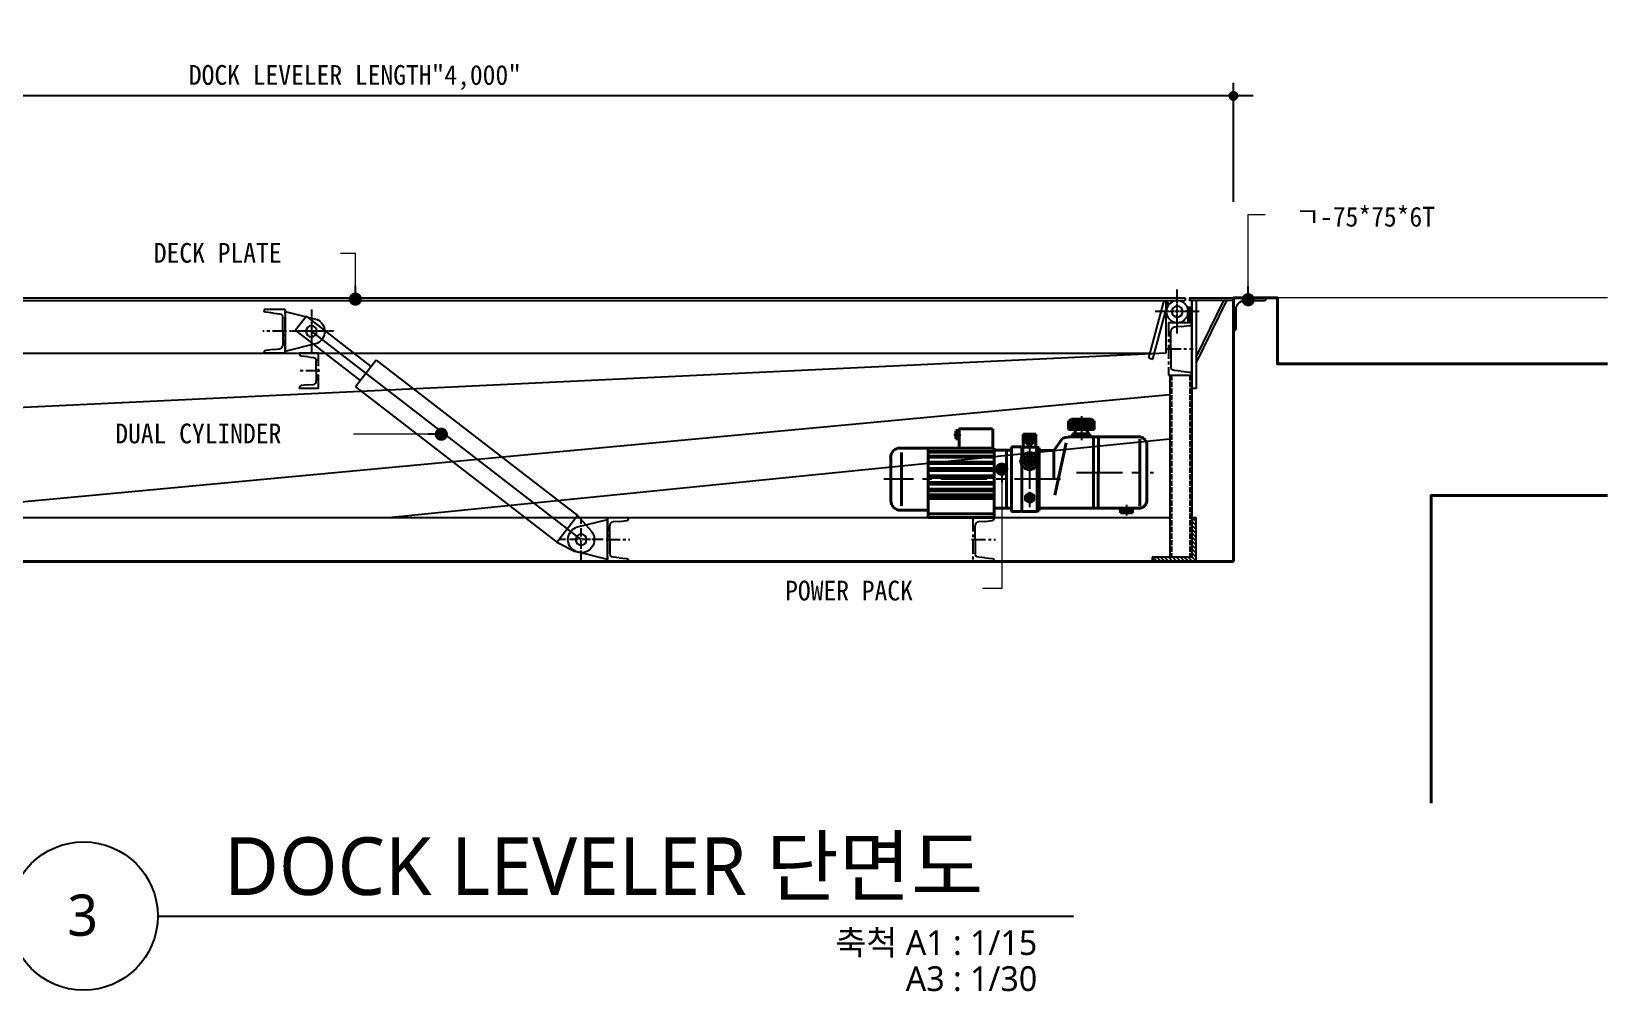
# Model space of a CAD drawing. Header units: millimetres. Extents: x 1089 to 24842, y 175806 to 183667.
# Drawn here: x 7107 to 10695, y 181347 to 183532 of the extents above; entities that cross this region are included whole.
import ezdxf
from ezdxf.enums import TextEntityAlignment as Align

# ---------------------------------------------------------------- set-up
doc = ezdxf.new("R2010")
doc.units = ezdxf.units.MM
doc.header["$MEASUREMENT"] = 0
doc.header["$PDSIZE"] = -10
for name, pattern in [('ACAD_ISO02W100', [15, 12, -3]), ('CENTER', [50.8, 31.75, -6.35, 6.35, -6.35]), ('CENTER2', [28.575, 19.05, -3.175, 3.175, -3.175]), ('JIS_02_1.2', [2.5, 1.25, -1.25])]:
    doc.linetypes.add(name, pattern=pattern)
doc.layers.get('0').update_dxf_attribs({"linetype": 'CONTINUOUS'})
doc.layers.get('DEFPOINTS').update_dxf_attribs({"color": 146, "linetype": 'CONTINUOUS'})
for name, color, linetype in [('1轮廓实线层', 7, 'CONTINUOUS'), ('2COL', 2, 'CONTINUOUS'), ('2细线层', 4, 'CONTINUOUS'), ('3中心线层', 1, 'CENTER'), ('5剖面线层', 2, 'CONTINUOUS'), ('SECTION$0$AA-WAXS-FRAM', 4, 'CONTINUOUS'), ('TEXT', 3, 'CONTINUOUS'), ('图层6', 7, 'CONTINUOUS'), ('液压油缸', 220, 'CONTINUOUS')]:
    doc.layers.add(name, color=color, linetype=linetype)
for name, color, linetype, lineweight in [('A-CONC-LIN1', 2, 'CONTINUOUS', 40), ('A-DIMS', 7, 'CONTINUOUS', 25), ('A-XXXX-SYMB', 7, 'CONTINUOUS', 25), ('A-XXXX-TXT1', 3, 'CONTINUOUS', 25), ('XREF-단면도$0$A-XXXX-FIN2', 6, 'CONTINUOUS', 20)]:
    doc.layers.add(name, color=color, linetype=linetype, lineweight=lineweight)
doc.styles.add('HY울릉도L', font='H2GTRE.TTF')
doc.styles.get("Standard").update_dxf_attribs({"font": 'SIMPLEX.shx'})
doc.styles.add('돋움체', font='')
doc.styles.add('맑은 고딕', font='malgun.ttf')
doc.styles.get('돋움체').set_extended_font_data('DotumChe')
doc.dimstyles.new('CDIM', dxfattribs={"dimtxt": 3, "dimasz": 1.5, "dimexe": 2, "dimexo": 1, "dimgap": 1, "dimtad": 1, "dimdec": 0, "dimrnd": 0.5, "dimzin": 0, "dimdsep": 32, "dimlunit": 6, "dimtxsty": 'HY울릉도L', "dimblk1": '_CIDOT', "dimblk2": '_CIDOT', "dimsah": 1, "dimcen": 5.5, "dimclrd": 2, "dimclre": 2, "dimclrt": 7, "dimadec": 0, "dimazin": 0, "dimtfac": 1, "dimtdec": 0, "dimtix": 1, "dimtmove": 2, "dimatfit": 1, "dimldrblk": '_CIDOT', "dimfxl": 1, "dimtolj": 1, "dimtzin": 0, "dimlwd": -1, "dimarcsym": 0})
doc.dimstyles.new('MAIN', dxfattribs={"dimtxt": 3, "dimasz": 2, "dimexe": 2, "dimexo": 5, "dimgap": 1, "dimtad": 1, "dimdec": 0, "dimdsep": 46, "dimlunit": 6, "dimtxsty": 'Standard', "dimblk": 'Dot1', "dimcen": 2.5, "dimdle": 2, "dimclrd": 256, "dimclre": 256, "dimclrt": 3, "dimadec": 0, "dimazin": 0, "dimtfac": 1, "dimtdec": 0, "dimtix": 1, "dimtmove": 2, "dimatfit": 3, "dimldrblk": 'DOT', "dimfxl": 1, "dimtvp": 1, "dimtolj": 1, "dimtzin": 0, "dimlwd": 0, "dimlwe": 0, "dimarcsym": 0})

# ---------------------------------------------------------------- blocks, each defined once
blk = doc.blocks.new('_CIDOT')
at = {"color": 0, "linetype": 'ByBlock'}
blk.add_line((2, 0), (-1, 0), dxfattribs=at)
at = {"color": 0, "linetype": 'ByBlock', "const_width": 0.5}
blk.add_lwpolyline([(-0.25, 0, 1), (0.25, 0, 1)], format="xyb", close=True, dxfattribs=at)
blk = doc.blocks.new('*D46')
at = {"layer": 'A-DIMS', "lineweight": -2, "transparency": 16777216}
for p, q in [((5843.1, 183154.8), (5843.1, 183415.8)), ((9843.1, 183144.8), (9843.1, 183415.8))]:
    blk.add_line(p, q, dxfattribs=at)
at = {"layer": 'A-DIMS', "transparency": 16777216}
blk.add_line((9820.6, 183385.8), (5865.6, 183385.8), dxfattribs=at)
at = {"layer": 'DEFPOINTS', "color": 0, "transparency": 16777216}
for p in [(5843.1, 183385.8), (5843.1, 183139.8), (9843.1, 183129.8)]:
    blk.add_point(p, dxfattribs=at)
at = {"layer": 'A-DIMS', "transparency": 16777216, "xscale": 22.5, "yscale": 22.5, "zscale": 22.5, "rotation": 180}
blk.add_blockref('_CIDOT', (5843.1, 183385.8), dxfattribs=at)
at = {"layer": 'A-DIMS', "transparency": 16777216, "xscale": 22.5, "yscale": 22.5, "zscale": 22.5}
blk.add_blockref('_CIDOT', (9843.1, 183385.8), dxfattribs=at)
at = {"layer": 'A-DIMS', "color": 3, "transparency": 16777216, "insert": (7843.1, 183427.7), "char_height": 45, "attachment_point": 5, "style": '돋움체'}
blk.add_mtext('\\A1;DOCK LEVELER LENGTH"4,000"', dxfattribs=at)
blk = doc.blocks.new('_Dot')
at = {"color": 0, "linetype": 'ByBlock', "lineweight": -2}
blk.add_line((-0.5, 0), (-1, 0), dxfattribs=at)
at = {"color": 0, "linetype": 'ByBlock', "const_width": 0.5}
blk.add_lwpolyline([(-0.25, 0, 1), (0.25, 0, 1)], format="xyb", close=True, dxfattribs=at)
blk = doc.blocks.new('Dot1')
at = {"color": 9, "linetype": 'Continuous'}
for p, q in [((-1.125, 0), (1.125, 0)), ((0, 1.125), (0, -1.125))]:
    blk.add_line(p, q, dxfattribs=at)
at = {"color": 2, "const_width": 0.28125}
blk.add_lwpolyline([(-0.140625, 0, 1), (0.140625, 0, 1)], format="xyb", close=True, dxfattribs=at)
blk = doc.blocks.new('泵站正视')
at = {"lineweight": 40}
for p, q in [((74.1, 60.8), (74.1, 66.8)), ((74.1, 66.8), (91.8, 66.8)), ((74.9, 66.8), (76.1, 67.9)), ((74.9, 60.8), (74.9, 66.8)), ((75.3, 60.8), (75.3, 66.8)), ((76.1, 67.9), (89.9, 67.9)), ((76.3, 60.8), (76.3, 66.8)), ((76.7, 60.8), (76.7, 66.8)), ((78.1, 60.8), (78.1, 66.8)), ((78.6, 60.8), (78.6, 66.8)), ((80.1, 60.8), (80.1, 66.8)), ((80.8, 60.8), (80.8, 66.8)), ((81.8, 60.8), (81.8, 66.8)), ((84, 60.8), (84, 66.8)), ((84.6, 60.8), (84.6, 66.8)), ((86.3, 60.8), (86.3, 66.8)), ((86.8, 60.8), (86.8, 66.8)), ((88.2, 60.8), (88.2, 66.8)), ((88.7, 60.8), (88.7, 66.8)), ((89.9, 67.9), (91.3, 66.8)), ((89.9, 60.8), (89.9, 66.8)), ((90.2, 60.8), (90.2, 66.8)), ((91.1, 60.8), (91.1, 66.8)), ((91.8, 66.8), (91.8, 60.8)), ((-1.5, 60), (-3.8, 60)), ((-3.7, 59.8), (-3.7, 54.3)), ((-2.9, 59.8), (-2.9, 54.3)), ((-1.6, 61.3), (21.7, 61.3)), ((-1.5, 61.3), (-1.5, 47.9)), ((21.8, 61.3), (21.8, 47.9)), ((42.8, 48.5), (42.8, 57.5)), ((42.8, 57.5), (51.5, 57.5)), ((51.5, 57.5), (51.5, 48.5)), ((73.8, 55.6), (123.2, 55.6)), ((91.8, 60.8), (74.1, 60.8)), ((76.9, 55.7), (76.9, 57.7)), ((76.9, 57.7), (88.8, 57.7)), ((78.6, 60.8), (78.6, 57.7)), ((87.1, 60.8), (87.1, 57.7)), ((88.8, 57.7), (88.8, 55.7)), ((91.3, 55.6), (91.3, 6.4)), ((94.8, 55.6), (94.6, 6.4)), ((-22.7, 47.9), (-42.8, 47.9)), ((-41.2, 44.9), (-41.2, 8.1)), ((-22.7, 47.9), (-22.7, 0)), ((-22.6, 47.9), (22.8, 47.9)), ((-22.6, 45.7), (22.8, 45.7)), ((-22.6, 45.1), (22.8, 45.1)), ((-3.7, 54.3), (-1.5, 54.3)), ((22.7, 0), (22.7, 47.9)), ((22.7, 46.5), (34.7, 46.5)), ((31.3, 46.5), (31.3, 6.6)), ((34.6, 46.4), (34.6, 48.9)), ((34.6, 48.9), (41.4, 48.9)), ((34.7, 46.5), (34.7, 6.6)), ((41.8, 48.9), (42.8, 48.9)), ((41.8, 41.5), (41.8, 48.9)), ((42.5, 48.5), (51.9, 48.5)), ((42.5, 48.5), (42.5, 42.7)), ((52.5, 49.1), (51.5, 49.1)), ((51.9, 48.5), (51.9, 42.4)), ((52.4, 48.3), (53.8, 48.3)), ((52.5, 41.6), (52.5, 49.1)), ((53.7, 48.1), (53.7, 4.8)), ((54.2, 46.3), (64.2, 46.3)), ((63.9, 46.2), (69.1, 53.6)), ((64, 46.2), (64, 26.6)), ((72.4, 51.5), (64.6, 15.4)), ((123.2, 54), (123.2, 8)), ((128.1, 50.9), (128.1, 11.3)), ((-48.6, 41.4), (-48.6, 11)), ((-22.6, 42.4), (22.8, 42.4)), ((-22.6, 41.6), (22.8, 41.6)), ((-22.6, 38.3), (22.8, 38.3)), ((-22.6, 37.3), (22.8, 37.3)), ((-22.6, 33.8), (22.8, 33.8)), ((41.8, 36.6), (41.8, 4.2)), ((52.5, 4.2), (52.5, 36.6)), ((-22.7, 28.8), (22.7, 28.8)), ((-22.7, 27.7), (22.7, 27.7)), ((-22.7, 24.1), (22.7, 24.1)), ((-22.7, 23), (22.7, 23)), ((-22.6, 32.5), (22.8, 32.5)), ((-22.7, 19.6), (22.7, 19.6)), ((-22.7, 18.5), (22.7, 18.5)), ((-22.7, 15.7), (22.7, 15.7)), ((-22.7, 14.9), (22.7, 14.9)), ((-22.7, 13.1), (22.6, 13.1)), ((-43.8, 5.2), (-22.7, 5.2)), ((-22.7, 0), (22.7, 0)), ((-22.6, 2.7), (22.6, 2.7)), ((34.7, 6.6), (22.6, 6.6)), ((34.6, 4.2), (34.6, 6.7)), ((41.4, 4.2), (34.6, 4.2)), ((41.8, 4.2), (52.5, 4.2)), ((53.8, 4.7), (52.6, 4.7)), ((54.2, 6.4), (123.3, 6.4)), ((110, 6.2), (110, 3.2)), ((110, 5), (118.2, 5)), ((110, 4.3), (118.2, 4.3)), ((110, 3.2), (118.2, 3.2)), ((118.2, 3.2), (118.2, 6.2))]:
    blk.add_line(p, q, dxfattribs=at)
at = {"linetype": 'JIS_02_1.2', "lineweight": 25}
for p, q in [((79.4, 60.8), (79.4, 57.7)), ((86.3, 60.8), (86.3, 57.7))]:
    blk.add_line(p, q, dxfattribs=at)
at = {"lineweight": 40}
for points in [[(47.1, 50.5), (50.1, 52.2), (50.1, 55.7), (47.1, 57.4), (44.2, 55.7), (44.2, 52.2)], [(44.4, 15.3), (44.4, 12), (47.2, 10.4), (50, 12), (50, 15.3), (47.2, 16.9)], [(46.1, 13.7), (46.7, 12.7), (47.8, 12.7), (48.4, 13.7), (47.8, 14.7), (46.7, 14.7)]]:
    blk.add_lwpolyline(points, close=True, dxfattribs=at)
for centre, radius in [((47.1, 54), 3.54), ((47.1, 54), 2), ((47.1, 39), 5.87), ((47.1, 39), 3.92), ((47.1, 39), 3.43), ((47.1, 39), 1.54), ((47.1, 39), 1.19), ((47.2, 13.7), 2.83), ((47.2, 13.7), 2)]:
    blk.add_circle(centre, radius, dxfattribs=at)
at = {"lineweight": 25}
blk.add_circle((47.2, 13.7), 1.16, dxfattribs=at)
at = {"lineweight": 40}
for centre, radius, start, end in [((73.2, 49.9), 5.59, 86.4402, 152.7232), ((122.7, 50.3), 5.39, 356.8623, 94.3969), ((-42.1, 41.4), 6.62, 90.0242, 181.0141), ((-42, 11.6), 6.51, 179.1096, 270.9434), ((122.3, 12.1), 5.77, 269.6724, 0.2746)]:
    blk.add_arc(centre, radius, start, end, dxfattribs=at)
at = {"lineweight": 25}
blk.add_arc((47.2, 13.7), 1.81, 270.0529, 180, dxfattribs=at)
at = {"layer": '3中心线层'}
for p, q in [((82.9, 69.9), (82.9, 53.4)), ((-5, 57.2), (-0.2, 57.2)), ((47.1, 58.5), (47.1, 31.7)), ((42, 54), (52.3, 54)), ((47.2, 51.7), (47.2, 2.1)), ((40.1, 39), (54.3, 39)), ((68.6, 26.6), (-53.3, 26.6)), ((79.6, 31), (132.6, 31)), ((43.9, 13.7), (50.5, 13.7)), ((47.2, 17.8), (47.2, 9.5)), ((114.1, 8.8), (114.1, 1.5))]:
    blk.add_line(p, q, dxfattribs=at)
blk = doc.blocks.new('*U10')
at = {"layer": '3中心线层'}
blk.add_line((0, -40), (0, 40), dxfattribs=at)
blk = doc.blocks.new('*U11')
at = {"layer": '3中心线层'}
blk.add_line((-3, 0), (46, 0), dxfattribs=at)
blk = doc.blocks.new('*U12')
at = {"layer": '1轮廓实线层'}
for p, q in [((-40, 0), (-40, 43)), ((-40, 43), (-37.5, 43)), ((-32, 24), (-33.5, 39.4)), ((-32, 24), (-30.8, 12.2)), ((0, 5), (-22.9, 5))]:
    blk.add_line(p, q, dxfattribs=at)
at = {"layer": '1轮廓实线层', "extrusion": (1.22465e-16, -7.4988e-33, -1)}
for p, q in [((32, 24), (33.5, 39.4)), ((40, 43), (37.5, 43)), ((40, 0), (40, 43)), ((0, 5), (22.9, 5)), ((32, 24), (30.8, 12.2))]:
    blk.add_line(p, q, dxfattribs=at)
at = {"layer": '1轮廓实线层'}
for centre, radius, start, end in [((-37.5, 39), 4, 5.7106, 90), ((-22.9, 13), 8, 185.7106, 270)]:
    blk.add_arc(centre, radius, start, end, dxfattribs=at)
at = {"layer": '1轮廓实线层', "extrusion": (1.22465e-16, -7.4988e-33, -1)}
for centre, radius, start, end in [((-37.5, 39), 4, 5.7106, 90), ((-22.9, 13), 8, 185.7106, 270)]:
    blk.add_arc(centre, radius, start, end, dxfattribs=at)
at = {"layer": '1轮廓实线层', "rotation": 90}
for name in ['*U11', '*U10']:
    blk.add_blockref(name, (0, 0), dxfattribs=at)
blk = doc.blocks.new('*U18')
at = {"layer": '3中心线层'}
blk.add_line((0, -50), (0, 50), dxfattribs=at)
blk = doc.blocks.new('*U19')
at = {"layer": '3中心线层'}
blk.add_line((-3, 0), (51, 0), dxfattribs=at)
blk = doc.blocks.new('*U20')
at = {"layer": '1轮廓实线层'}
for p, q in [((0, 50), (48, 50)), ((26.7, 41.5), (13, 40.1)), ((26.7, 41.5), (44.2, 43.3)), ((48, 50), (48, 47.5)), ((5.3, 0), (5.3, 31.7))]:
    blk.add_line(p, q, dxfattribs=at)
at = {"layer": '1轮廓实线层', "extrusion": (0, -1.22465e-16, -1)}
for p, q in [((5.3, 0), (5.3, -31.7)), ((0, -50), (48, -50)), ((26.7, -41.5), (13, -40.1)), ((26.7, -41.5), (44.2, -43.3)), ((48, -50), (48, -47.5))]:
    blk.add_line(p, q, dxfattribs=at)
at = {"layer": '1轮廓实线层'}
for centre, radius, start, end in [((13.8, 31.7), 8.5, 95.7106, 180), ((43.8, 47.5), 4.25, 275.7106, 0)]:
    blk.add_arc(centre, radius, start, end, dxfattribs=at)
at = {"layer": '1轮廓实线层', "extrusion": (0, -1.22465e-16, -1)}
for centre, radius, start, end in [((-13.8, -31.7), 8.5, 275.7106, 0), ((-43.8, -47.5), 4.25, 95.7106, 180)]:
    blk.add_arc(centre, radius, start, end, dxfattribs=at)
at = {"layer": '1轮廓实线层'}
blk.add_blockref('*U18', (0, 0), dxfattribs=at)
at = {"layer": '2细线层'}
blk.add_blockref('*U19', (0, 0), dxfattribs=at)
blk = doc.blocks.new('*U15')
at = {"layer": '3中心线层'}
blk.add_line((0, -50), (0, 50), dxfattribs=at)
blk = doc.blocks.new('*U16')
at = {"layer": '3中心线层'}
blk.add_line((-3, 0), (51, 0), dxfattribs=at)
blk = doc.blocks.new('*U17')
at = {"layer": '1轮廓实线层', "extrusion": (1.49976e-32, 1.22465e-16, -1)}
for p, q in [((0, 50), (-48, 50)), ((-48, 50), (-48, 47.5)), ((-26.7, 41.5), (-44.2, 43.3)), ((-26.7, 41.5), (-13, 40.1)), ((-5.3, 0), (-5.3, 31.7))]:
    blk.add_line(p, q, dxfattribs=at)
at = {"layer": '1轮廓实线层'}
for p, q in [((-5.3, 0), (-5.3, -31.7)), ((-48, -50), (-48, -47.5)), ((0, -50), (-48, -50)), ((-26.7, -41.5), (-44.2, -43.3)), ((-26.7, -41.5), (-13, -40.1))]:
    blk.add_line(p, q, dxfattribs=at)
at = {"layer": '1轮廓实线层', "extrusion": (1.49976e-32, 1.22465e-16, -1)}
for centre, radius, start, end in [((43.8, 47.5), 4.25, 275.7106, 0), ((13.8, 31.7), 8.5, 95.7106, 180)]:
    blk.add_arc(centre, radius, start, end, dxfattribs=at)
at = {"layer": '1轮廓实线层'}
for centre, radius, start, end in [((-13.8, -31.7), 8.5, 275.7106, 0), ((-43.8, -47.5), 4.25, 95.7106, 180)]:
    blk.add_arc(centre, radius, start, end, dxfattribs=at)
at = {"layer": '1轮廓实线层', "rotation": 180}
for name in ['*U15', '*U16']:
    blk.add_blockref(name, (0, 0), dxfattribs=at)
blk = doc.blocks.new('*U24')
at = {"layer": '3中心线层'}
blk.add_line((0, -60), (0, 60), dxfattribs=at)
blk = doc.blocks.new('*U25')
at = {"layer": '3中心线层'}
blk.add_line((-3, 0), (56, 0), dxfattribs=at)
blk = doc.blocks.new('*U26')
at = {"layer": '1轮廓实线层', "extrusion": (1.49976e-32, 1.22465e-16, -1)}
for p, q in [((0, 60), (-53, 60)), ((-53, 60), (-53, 57.4)), ((-29.2, 51), (-48.9, 53)), ((-29.2, 51), (-13.6, 49.4)), ((-5.5, 0), (-5.5, 40.5))]:
    blk.add_line(p, q, dxfattribs=at)
at = {"layer": '1轮廓实线层'}
for p, q in [((-5.5, 0), (-5.5, -40.5)), ((-53, -60), (-53, -57.4)), ((0, -60), (-53, -60)), ((-29.2, -51), (-48.9, -53)), ((-29.2, -51), (-13.6, -49.4))]:
    blk.add_line(p, q, dxfattribs=at)
at = {"layer": '1轮廓实线层', "extrusion": (1.49976e-32, 1.22465e-16, -1)}
for centre, radius, start, end in [((48.5, 57.4), 4.5, 275.7106, 0), ((14.5, 40.5), 9, 95.7106, 180)]:
    blk.add_arc(centre, radius, start, end, dxfattribs=at)
at = {"layer": '1轮廓实线层'}
for centre, radius, start, end in [((-48.5, -57.4), 4.5, 95.7106, 180), ((-14.5, -40.5), 9, 275.7106, 0)]:
    blk.add_arc(centre, radius, start, end, dxfattribs=at)
at = {"layer": '1轮廓实线层', "rotation": 180}
for name in ['*U24', '*U25']:
    blk.add_blockref(name, (0, 0), dxfattribs=at)
blk = doc.blocks.new('10#')
at = {"layer": '图层6'}
h = blk.add_hatch(dxfattribs=at)
h.set_pattern_fill('ANSI31', color=256, scale=2, style=0)
h.set_pattern_definition([(45, (14639.0636, 70.499), (-4.490128, 4.490128), [])])
h.paths.add_polyline_path([(20326.5, -1182.3), (20251.5, -1182.3, -0.414214), (20246.5, -1177.3), (20246.5, -1102.3, 0.414214), (20236.5, -1092.3), (20236.5, -1192.3), (20336.5, -1192.3, 0.414202)])
for p, q in [((20236.5, -1192.3), (20236.5, -1092.3)), ((20246.5, -1177.3), (20246.5, -1102.3)), ((20236.5, -1187.3), (20236.5, -1137.3)), ((20251.5, -1182.3), (20326.5, -1182.3)), ((20336.5, -1192.3), (20236.5, -1192.3))]:
    blk.add_line(p, q, dxfattribs=at)
for centre, radius, start, end in [((20236.5, -1102.3), 10, 360, 90), ((20251.5, -1177.3), 5, 180, 270), ((20326.5, -1192.3), 10, 360, 90)]:
    blk.add_arc(centre, radius, start, end, dxfattribs=at)
blk = doc.blocks.new('A$C410345C3')
at = {"layer": '5剖面线层'}
h = blk.add_hatch(dxfattribs=at)
h.set_pattern_fill('ANSI31', color=252, style=0)
h.set_pattern_definition([(45, (128.0004, 569.001), (-2.24506, 2.24506), [])])
h.paths.add_polyline_path([(95, 569), (103, 569), (103, 579), (95, 579)])
h.paths.add_polyline_path([(103, 569), (95, 569), (95, 544), (103, 544)])
at = {"layer": '1轮廓实线层'}
for p, q in [((103, 579), (95, 579)), ((103, 544), (103, 579)), ((158, 594), (148.3, 591.4)), ((183.3, 461), (148.3, 591.4)), ((154, 594), (154, 474)), ((192.9, 463.6), (158, 594)), ((1962.8, 444.1), (2110.5, 558.2)), ((2159, 569), (2086.7, 551.3)), ((2110.5, 558.2), (2135, 526.5)), ((2159, 574), (2159, 474)), ((1987.2, 412.4), (2135, 526.5)), ((192.9, 463.6), (183.3, 461)), ((1951.5, 458.7), (1493.1, 104.9)), ((1951.5, 458.7), (1998.5, 397.8)), ((1998.5, 397.8), (1540.2, 44)), ((95, 100), (85, 100)), ((3969, 100), (145, 100)), ((1425, 95), (1497.3, 77.3)), ((1493.1, 104.9), (1462.4, 69.7)), ((1540.2, 44), (1493.1, 104.9)), ((1540.2, 44), (1498.4, 23.1)), ((95, 10), (185, 10)), ((185, 10), (185, 0))]:
    blk.add_line(p, q, dxfattribs=at)
for centre, radius in [((128, 569), 25), ((128, 569), 25), ((128, 569), 12.5), ((128, 569), 12.5), ((2099, 524), 12.5), ((2099, 524), 12.5), ((2099, 524), 12.5), ((2099, 524), 12.5), ((1485, 50), 12.5), ((1485, 50), 12.5), ((1485, 50), 12.5), ((1485, 50), 12.5), ((1485, 50), 12.5), ((1485, 50), 12.5)]:
    blk.add_circle(centre, radius, dxfattribs=at)
for centre, start, end in [((2099, 524), 114.2952, 245.7048), ((1485, 50), 294.2952, 65.7048), ((1485, 50), 138.8643, 296.4707)]:
    blk.add_arc(centre, 30, start, end, dxfattribs=at)
at = {"layer": '3中心线层', "ltscale": 30}
blk.add_line((1485, 50), (2099, 524), dxfattribs=at)
at = {"layer": '图层6'}
for p, q in [((100, 600), (0, 600)), ((0, 600), (0, 594)), ((0, 594), (100, 594)), ((85, 451.7), (15, 594)), ((85, 465.3), (21.7, 594)), ((85, 594), (85, 394)), ((95, 10), (95, 594)), ((95, 594), (95, 10)), ((100, 600), (100, 594)), ((3929, 600), (110, 600)), ((110, 600), (110, 594)), ((3929, 594), (110, 594)), ((154, 474), (3729, 304)), ((3919, 474), (190.2, 474)), ((2159, 479), (2086.7, 496.7)), ((145, 424), (145, 10)), ((85, 394), (95, 394)), ((3144.1, 100), (145, 380.1)), ((1923.5, 100), (145, 279.1)), ((1425, 0), (1425, 100)), ((3977, 0), (85, 0)), ((1425, 5), (1497.3, 22.7))]:
    blk.add_line(p, q, dxfattribs=at)
at = {"layer": '图层6', "linetype": 'ACAD_ISO02W100'}
for p, q in [((99, 424), (99, 10)), ((141, 424), (141, 10))]:
    blk.add_line(p, q, dxfattribs=at)
at = {"layer": '液压油缸', "color": 252, "linetype": 'CENTER2', "ltscale": 0.2}
for p, q in [((128, 519), (128, 619)), ((78, 569), (178, 569)), ((2099, 574), (2099, 474)), ((2049, 524), (2149, 524))]:
    blk.add_line(p, q, dxfattribs=at)
at = {"layer": '液压油缸', "color": 252, "linetype": 'CENTER2'}
for p, q in [((1485, 0), (1485, 100)), ((1435, 50), (1535, 50))]:
    blk.add_line(p, q, dxfattribs=at)
at = {"layer": '液压油缸', "color": 252}
for centre in [(2099, 524), (2099, 524), (1485, 50)]:
    blk.add_circle(centre, 12.5, dxfattribs=at)
at = {"layer": '1轮廓实线层'}
for name, p in [('*U26', (148, 484)), ('*U17', (593, 50)), ('*U17', (1425, 50))]:
    blk.add_blockref(name, p, dxfattribs=at)
at = {"layer": '1轮廓实线层', "rotation": 270}
blk.add_blockref('*U12', (2083, 434), dxfattribs=at)
at = {"layer": '1轮廓实线层', "xscale": -3.30000000000291, "yscale": 3.299999999995634, "zscale": 3.3}
blk.add_blockref('泵站正视', (619.8, 100), dxfattribs=at)
at = {"layer": '2细线层'}
blk.add_blockref('*U20', (2159, 524), dxfattribs=at)
at = {"layer": '图层6'}
blk.add_blockref('10#', (-20151.5, 1192.3), dxfattribs=at)

msp = doc.modelspace()

# ---------------------------------------------------------------- linework, layer by layer
at = {"color": 7, "linetype": 'Continuous', "lineweight": 15}
msp.add_line((5851.1, 182325.9), (9758.1, 182325.9), dxfattribs=at)
at = {"layer": 'A-CONC-LIN1'}
msp.add_line((5843.1, 182325.9), (9843.1, 182325.9), dxfattribs=at)
for points in [[(9843.1, 182325.9), (9843.1, 182925.9), (9943.1, 182925.9), (9943.1, 182775.9), (10694.6, 182775.9)], [(10694.6, 182475.9), (10293.1, 182475.9), (10293.1, 181776)]]:
    msp.add_lwpolyline(points, dxfattribs=at)
at = {"layer": 'A-XXXX-SYMB'}
msp.add_line((7394.2, 181519), (9479.2, 181519), dxfattribs=at)
msp.add_circle((7225.4, 181519), 168.8, dxfattribs=at)
at = {"layer": 'SECTION$0$AA-WAXS-FRAM'}
msp.add_lwpolyline([(9918.1, 182925.9), (9843.1, 182925.9), (9843.1, 182850.9), (9843.1, 182850.9, 0.414214), (9849.1, 182856.9), (9849.1, 182899.9, -0.414214), (9869.1, 182919.9), (9912.1, 182919.9, 0.414214), (9918.1, 182925.9)], format="xyb", close=True, dxfattribs=at)
at = {"layer": 'XREF-단면도$0$A-XXXX-FIN2'}
msp.add_line((10694.6, 182925.9), (9943.1, 182925.9), dxfattribs=at)

# ---------------------------------------------------------------- block references
at = {"layer": '2COL', "xscale": -1}
msp.add_blockref('A$C410345C3', (9843.1, 182325.9), dxfattribs=at)

# ---------------------------------------------------------------- texts
at = {"layer": 'A-XXXX-TXT1', "style": '맑은 고딕'}
msp.add_text('DOCK LEVELER 단면도', height=131.25, dxfattribs=at).set_placement((7545.2, 181527.5), align=Align.BOTTOM_LEFT)
msp.add_text('3', height=93.8, dxfattribs=at).set_placement((7223.3, 181521), align=Align.MIDDLE)
for s, p in [('축척 A1 : 1/15', (9396.4, 181486.7)), ('A3 : 1/30', (9396.4, 181404.6))]:
    msp.add_text(s, height=56.25, dxfattribs=at).set_placement(p, align=Align.TOP_RIGHT)
at = {"layer": 'TEXT', "style": '돋움체'}
for s, p in [('DECK PLATE', (7385.3, 183006.1)), ('DUAL CYLINDER', (7297.5, 182594.9)), ('POWER PACK', (8822.5, 182237.3))]:
    msp.add_text(s, height=45, dxfattribs=at).set_placement(p)
at = {"layer": 'TEXT', "insert": (10301.9, 183133.3), "char_height": 45, "attachment_point": 3, "style": '돋움체', "bg_fill": 2}
msp.add_mtext('\\A1;ㄱ-75*75*6T', dxfattribs=at)

# ---------------------------------------------------------------- dimensions: what is measured, and where the dimension line sits
at = {"layer": 'A-DIMS'}
dim = msp.add_linear_dim(base=(5843.1, 183385.8), p1=(9843.1, 183129.8), p2=(5843.1, 183139.8), text='DOCK LEVELER LENGTH"<>"', dimstyle='CDIM', override={"dimscale": 15, "dimtxsty": '돋움체', "dimclrd": 256, "dimclre": 256, "dimclrt": 3}, dxfattribs=at)
dim.commit()
dim.dimension.update_dxf_attribs({"geometry": '*D46', "text_midpoint": (7843.1, 183427.7)})

# ---------------------------------------------------------------- leaders
for points in [[(9876.7, 182921.8), (9876.7, 183116, -19), (9915.4, 183116, -19)], [(7844.2, 182923.1), (7844.2, 183027.4, -19), (7810.5, 183027.4, -19)], [(8039.7, 182615.7), (7839.6, 182615.7, -19)], [(9315.5, 182536.1), (9315.5, 182264.2, -19), (9272.1, 182264.2, -19)]]:
    msp.add_leader(points, dimstyle='MAIN', override={"dimscale": 15, "dimtad": 0})

doc.saveas('drawing.dxf')
